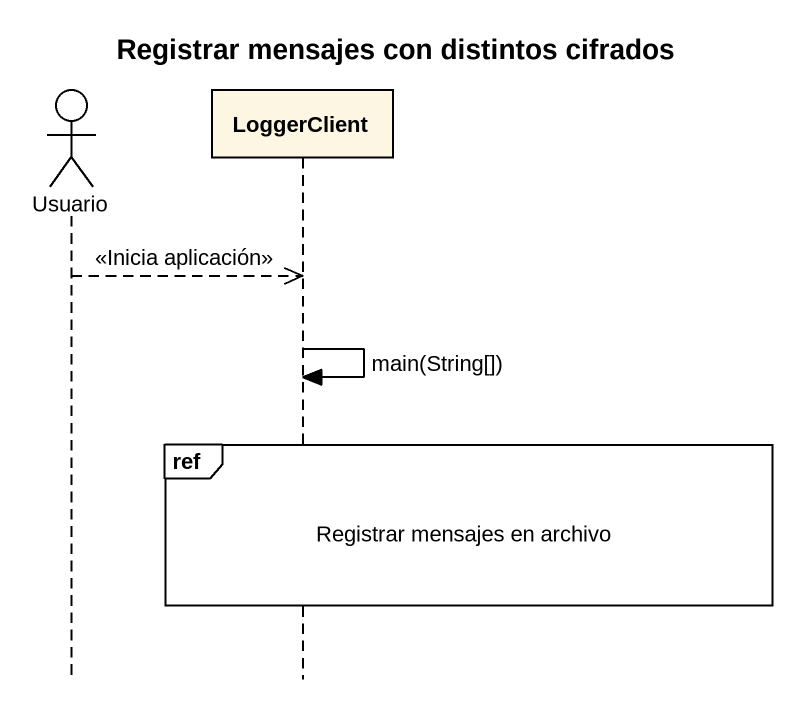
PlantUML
@startuml
title Registrar mensajes con distintos cifrados
hide footbox
actor Usuario
participant LoggerClient

Usuario -->> LoggerClient : <<Inicia aplicación>>
LoggerClient -> LoggerClient : main(String[])
ref over LoggerClient : Registrar mensajes en archivo
@enduml
